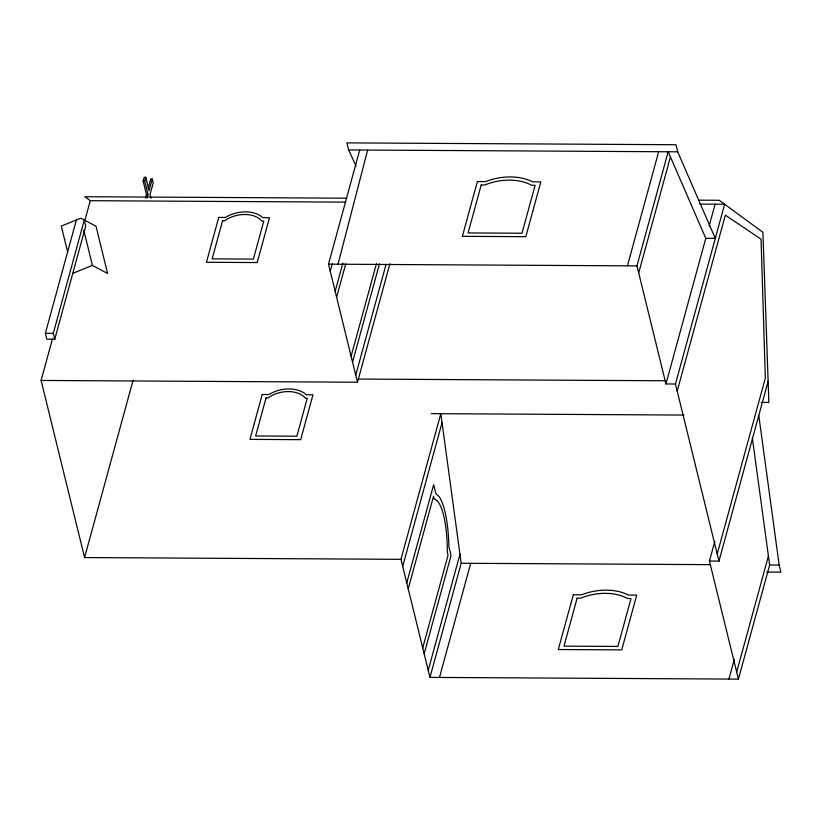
<?xml version="1.0" encoding="UTF-8"?>
<svg xmlns="http://www.w3.org/2000/svg" width="822" height="822" viewBox="0 0 822 822"><rect width="100%" height="100%" fill="white"/><g stroke="black" fill="none" stroke-linecap="round" stroke-linejoin="round"><path stroke-width="1.23" d="M338.017 264.211L367.65 150.077M54.745 339.26L53.296 333.362L84.296 220.029L85.745 225.937L54.745 339.26L46.813 339.219L45.364 333.321L76.364 219.988M752.377 438.218L769.649 564.991L738.423 679.116L429.968 677.39L461.183 563.265L440.818 413.692L400.972 559.33L84.584 557.552L41.1 380.452L52.557 338.592M84.882 220.399L90.276 200.702L84.851 196.725L346.822 198.194M145.473 198.133L146.46 194.526L143.151 181.066L144.189 177.295L145.771 177.305L149.08 190.766L152.286 179.021L150.703 179.011L148.135 188.402M147.056 198.143L148.042 194.526L144.744 181.076L145.771 177.305M84.584 557.552L133.082 380.257M41.1 380.452L357.488 382.23L328.502 264.16L359.717 150.025M330.238 271.239L332.263 263.841M335.171 291.317L342.897 263.061M336.619 297.215L345.733 263.893M351.107 356.255L376.435 263.687M352.556 362.153L379.445 263.883M355.751 375.14L386.001 264.571M357.488 382.23L389.905 263.749M402.708 566.409L442.041 422.672M406.767 582.942L433.656 484.672L435.824 493.529L439.154 496.673A59.102 15.33 -89.7 0 1 448.874 546.661L451.052 555.508L424.162 653.778M408.226 588.84L433.543 496.283L434.263 499.231A53.153 13.789 -89.7 0 1 447.312 552.363L448.041 555.312L422.714 647.88M428.221 670.31L459.96 554.285M439.482 677.441L470.698 563.317M627.443 265.835L658.669 151.7M665.954 383.956L636.958 265.886L668.183 151.751L705.79 238.318L665.954 383.956L675.468 384.008L724.644 204.246L699.728 204.113M638.694 272.966L670.433 156.951M709.119 226.132L715.119 204.195M677.205 391.087L725.333 215.169L761.059 239.161L765.333 378.099L717.205 554.018M738.423 679.116L709.437 561.056L714.832 541.308M709.437 561.056L718.952 561.107L768.128 381.346M728.909 679.064L734.282 659.429M736.687 672.036L768.426 556.011M72.87 273.305L92.424 265.403L107.6 273.5L96.01 226.276L80.833 218.179L61.28 226.081L67.692 252.179M677.698 151.813L675.961 144.723L346.884 142.884L348.62 149.964L677.698 151.813L715.304 238.37L705.79 238.318M143.151 181.066L144.744 181.076M146.46 194.526L148.042 194.526M698.669 200.157L719.219 200.28L762.929 232.307L768.858 402.441L761.151 402.4M90.276 200.702L345.6 202.13M328.502 264.16L636.958 265.886M45.364 333.321L53.296 333.362M358.3 379.055L664.947 380.771M431.293 413.641L683.996 415.059M461.183 563.265L710.187 564.652M769.649 564.991L779.164 565.043L780.9 572.122L766.772 572.04M348.62 149.964L356.08 166.126M675.468 384.008L718.952 561.107M400.972 559.33L429.968 677.39M152.286 179.021L153.241 182.874L150.025 194.619L150.929 198.297M83.772 230.16L92.424 265.403M758.788 415.47L779.164 565.043M218.724 217.419L206.456 262.269L257.204 262.557L269.472 217.707L262.814 217.666A26.972 18.135 -13.8 0 0 225.382 217.46L218.724 217.419M222.546 220.871L212.148 258.879L253.382 259.105L263.78 221.097L261.879 221.087A24.742 16.625 -13.8 0 0 224.447 220.882L222.546 220.871M262.208 394.519L249.939 439.369L300.688 439.657L312.956 394.807L306.298 394.766A26.972 18.135 -13.8 0 0 268.866 394.56L262.208 394.519M266.03 397.971L255.632 435.979L296.865 436.205L307.264 398.197L305.363 398.187A24.742 16.625 -13.8 0 0 267.931 397.982L266.03 397.971M477.377 181.549L462.385 236.335L525.823 236.685L540.804 181.909L532.564 181.857A46.279 31.113 -13.8 0 0 485.617 181.6L477.377 181.549M481.189 185.001L468.078 232.934L522.001 233.232L535.112 185.299L531.629 185.279A44.491 29.911 -13.8 0 0 484.682 185.022L481.189 185.001M573.283 594.748L558.302 649.534L621.73 649.883L636.721 595.107L628.47 595.056A46.279 31.113 -13.8 0 0 610.386 590.299L606.317 590.134A46.279 31.113 -13.8 0 0 581.524 594.799L573.283 594.748M577.106 598.2L563.995 646.133L617.918 646.441L631.029 598.498L627.535 598.488A44.491 29.911 -13.8 0 0 609.534 593.494L605.434 593.33A44.491 29.911 -13.8 0 0 580.589 598.221L577.106 598.2"/></g></svg>
